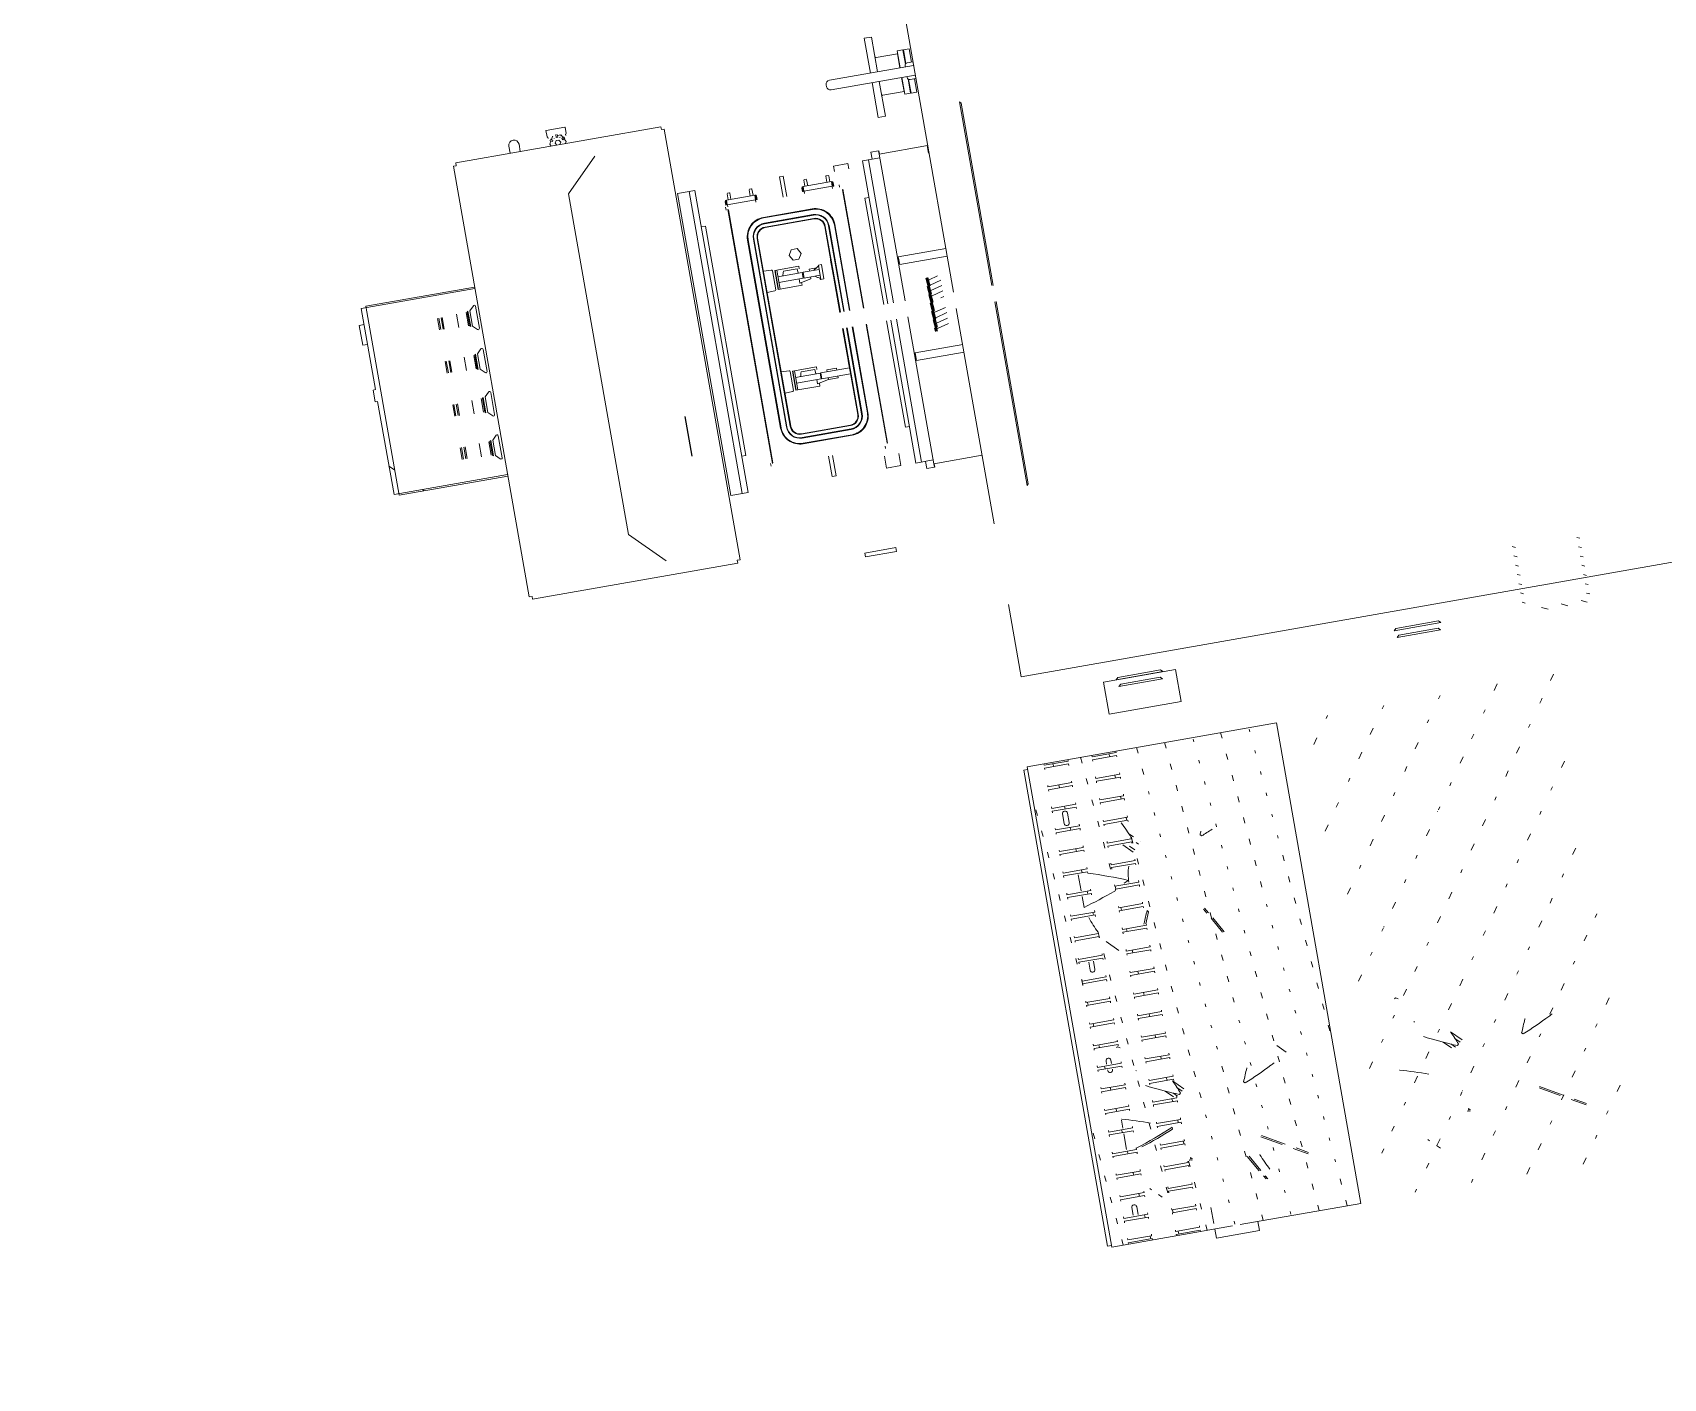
# Model space of a CAD drawing. Header units: millimetres. Extents: x 111502 to 977541, y 8702 to 1044108.
# Drawn here: x 489324.38 to 489327.796, y 241106.017 to 241108.835 of the extents above; entities that cross this region are included whole.
import ezdxf

# ---------------------------------------------------------------- set-up
doc = ezdxf.new("R2010")
doc.units = ezdxf.units.MM
doc.header["$LTSCALE"] = 0.25
doc.layers.add('Proposed Primary Substation - OPTION 2$0$PDF4_00_COMPONENTS', color=7, linetype='Continuous', true_color=0x1c1c1c)
doc.layers.add('Proposed Primary Substation - OPTION 2$0$PDF4_Geometry', color=1, linetype='Continuous')
doc.layers.add('Z-z-Xref-Primary Substation', color=7, linetype='Continuous')

# ---------------------------------------------------------------- blocks, each defined once
blk = doc.blocks.new('Proposed Primary Substation - OPTION 2')
at = {"layer": 'Proposed Primary Substation - OPTION 2$0$PDF4_00_COMPONENTS', "color": 0, "lineweight": 15}
for points in [[(489326309.3, 241108291.3), (489326173.5, 241109062.6), (489330230.3, 241109776.9), (489330298.4, 241109390.3)], [(489326150.3, 241108753.1), (489326137.5, 241108825.9), (489326122.4, 241108823.3), (489326135.2, 241108750.5)], [(489326208.6, 241108769), (489326203.3, 241108798.8), (489326191.3, 241108796.7), (489326197.5, 241108761.4)], [(489326221.3, 241108773.4), (489326216.4, 241108801.1), (489326204.3, 241108799), (489326209.4, 241108770.2)], [(489326138.8, 241108730.4), (489326151.6, 241108657.6), (489326166.7, 241108660.2), (489326153.8, 241108733)], [(489326201, 241108741.3), (489326207.2, 241108706), (489326219.3, 241108708.2), (489326214, 241108738)], [(489326215.2, 241108737.2), (489326220.3, 241108708.3), (489326232.4, 241108710.5), (489326227.5, 241108738.2)], [(489326389.6, 241108305.4), (489326321.9, 241108690.1), (489326325.4, 241108687.7), (489326392.6, 241108305.9)], [(489325464.6, 241108611.9), (489325470.3, 241108609.8), (489325469.2, 241108607), (489325463.5, 241108609)], [(489325466.9, 241108611), (489325469.4, 241108617.9), (489325469.3, 241108618)], [(489325470.2, 241108617), (489325469.3, 241108618)], [(489325472.7, 241108613.5), (489325472.8, 241108613.8), (489325472.9, 241108613.7)], [(489325478.1, 241108599.6), (489325475, 241108603.4), (489325477, 241108608.9), (489325482.8, 241108609.9), (489325486.6, 241108605.4), (489325484.9, 241108600.7)], [(489325476.2, 241108621.6), (489325477.2, 241108615.7), (489325480.2, 241108616.2), (489325479.2, 241108622.1)], [(489325479.6, 241108619.7), (489325486.8, 241108621), (489325491.5, 241108615.4)], [(489325485.2, 241108615.7), (489325485, 241108616), (489325484.9, 241108615.8)], [(489325486.4, 241108619.9), (489325486.9, 241108621.1)], [(489325495.4, 241108614.6), (489325490.7, 241108610.7), (489325488.8, 241108613.1), (489325493.4, 241108617)], [(489325493.5, 241108613), (489325498.2, 241108607.4), (489325496.5, 241108602.8)], [(489325466.5, 241108597.5), (489325463.4, 241108601.3), (489325465.9, 241108608.2)], [(489325468.8, 241108602), (489325468.6, 241108602.2), (489325468.7, 241108602.5)], [(489325492.8, 241108606.7), (489325492.9, 241108606.5), (489325492.8, 241108606.2)], [(489326152.5, 241108587.9), (489326136.4, 241108585), (489326139.1, 241108570)], [(489326255.1, 241108598.7), (489326153.7, 241108580.8), (489326207.8, 241108273.4)], [(489326254.1, 241108598.5), (489326257, 241108582.4)], [(489330439.8, 241108587), (489330507.9, 241108200.4), (489326451, 241107486.1), (489326424.3, 241107637.7)], [(489326059.7, 241108544.4), (489326057.7, 241108555.6), (489326087.9, 241108560.9), (489326089.8, 241108549.7)], [(489326155.1, 241108572.8), (489326119, 241108566.4), (489326171.7, 241108267)], [(489326183.7, 241108269.1), (489326131, 241108568.5)], [(489325883.4, 241108493.4), (489325881.2, 241108505.9), (489325882, 241108507.1), (489325886, 241108507.8), (489325887.2, 241108507), (489325889.4, 241108494.4)], [(489325960.2, 241108491.9), (489325952.7, 241108534.5), (489325944.7, 241108533), (489325952.2, 241108490.5)], [(489325997.8, 241108513.5), (489325995.6, 241108526.1), (489325996.5, 241108527.3), (489326000.5, 241108528), (489326001.7, 241108527.1), (489326003.9, 241108514.6)], [(489326044, 241108521.7), (489326041.8, 241108534.2), (489326042.7, 241108535.4), (489326046.7, 241108536.1), (489326047.9, 241108535.3), (489326050.1, 241108522.7)], [(489326055.6, 241108508.7), (489326054.8, 241108513.2)], [(489326070.7, 241108511.3), (489326069.8, 241108516.4)], [(489326121.5, 241108258.2), (489326077.6, 241108507.4), (489326076.8, 241108506.2), (489326120.5, 241108258)], [(489325866.9, 241107869.8), (489325755.5, 241108502.4)], [(489325837.2, 241108485.2), (489325835, 241108497.8), (489325835.8, 241108499), (489325839.8, 241108499.7), (489325841, 241108498.8), (489325843.2, 241108486.3)], [(489325835.9, 241108474.7), (489325836.7, 241108470.1)], [(489325895, 241108480.4), (489325894.2, 241108484.9)], [(489325996.6, 241108502.9), (489325997.4, 241108498.4)], [(489326132.4, 241108490.1), (489326123.9, 241108488.6), (489326163.2, 241108265.5)], [(489325831.7, 241108469.3), (489325832.8, 241108463.2)], [(489325865.5, 241107948.2), (489325874, 241107949.7), (489325789.5, 241108429.7), (489325781, 241108428.2)], [(489326296, 241108366.7), (489326196.6, 241108349.2), (489326193.7, 241108365.3), (489326293.2, 241108382.8)], [(489325934.9, 241108337.3), (489325985.1, 241108346.1), (489325986.2, 241108340.3)], [(489325938.9, 241108338), (489325946, 241108297.8)], [(489326027.8, 241108339.2), (489325994.1, 241108333.2), (489325996.3, 241108321.2), (489326029.9, 241108327.1)], [(489326022.3, 241108342.3), (489326007, 241108339.6), (489326007.7, 241108335.6)], [(489326026.2, 241108348.2), (489326032.7, 241108349.3), (489326038, 241108319.2), (489326031.5, 241108318.1)], [(489325375.9, 241107906.5), (489325147.9, 241107866.4), (489325078.3, 241108262), (489325306.2, 241108302.2)], [(489325943.5, 241108311.9), (489325994.7, 241108320.9), (489325992.6, 241108333), (489325941.4, 241108324)], [(489325991.2, 241108311.8), (489325992.2, 241108306), (489325942, 241108297.1)], [(489326010.4, 241108320.2), (489326010.5, 241108319.6), (489325987.3, 241108310.3), (489325985.7, 241108319.3)], [(489326009.8, 241108323.6), (489326010.4, 241108320.2)], [(489325375.3, 241107909.6), (489325137.3, 241107867.6), (489325103, 241108062.5), (489325098, 241108061.6), (489325093.6, 241108086.7), (489325098.6, 241108087.6), (489325068.7, 241108257.3), (489325306.7, 241108299.2)], [(489326398.6, 241108272.1), (489326465.8, 241107890.3), (489326463.3, 241107886.8), (489326395.6, 241108271.6)], [(489325228.4, 241108236.7), (489325232.6, 241108212.6)], [(489325235.1, 241108213.1), (489325230.9, 241108237.2)], [(489325235.9, 241108238), (489325240.2, 241108213.9)], [(489325242.7, 241108214.4), (489325238.4, 241108238.5)], [(489325268.2, 241108245.8), (489325273.2, 241108217.7)], [(489325293.2, 241108221.2), (489325288.3, 241108249.3)], [(489325290.6, 241108249.7), (489325292.2, 241108252.1), (489325297.9, 241108220), (489325295.5, 241108221.6)], [(489325290.6, 241108249.7), (489325295.5, 241108221.6)], [(489326177.7, 241108233.2), (489326230.4, 241107933.8), (489326266.5, 241107940.2)], [(489326242.4, 241107935.9), (489326189.7, 241108235.3)], [(489326369.4, 241107950), (489326267.9, 241107932.1), (489326213.8, 241108239.6)], [(489326394.6, 241107806.4), (489326315.2, 241108257.4)], [(489325074.6, 241108223.9), (489325064.6, 241108222.1), (489325071.9, 241108180.5), (489325082, 241108182.2)], [(489326126.4, 241108224.2), (489326170.1, 241107976), (489326171.3, 241107975.2), (489326127.4, 241108224.3)], [(489326169.1, 241108231.7), (489326208.4, 241108008.6), (489326216.9, 241108010.1)], [(489326331.3, 241108165.9), (489326231.9, 241108148.4), (489326229.1, 241108164.4), (489326328.5, 241108181.9)], [(489325244.3, 241108146.3), (489325248.6, 241108122.2)], [(489325251.1, 241108122.7), (489325246.8, 241108146.8)], [(489325251.8, 241108147.7), (489325256.1, 241108123.6)], [(489325258.6, 241108124), (489325254.3, 241108148.1)], [(489325284.1, 241108155.4), (489325289.1, 241108127.3)], [(489325309.2, 241108130.8), (489325304.2, 241108159)], [(489325306.5, 241108159.4), (489325308.2, 241108161.7), (489325313.8, 241108129.6), (489325311.5, 241108131.2)], [(489325306.5, 241108159.4), (489325311.5, 241108131.2)], [(489325972.1, 241108126.4), (489326022.3, 241108135.3), (489326023.3, 241108129.4)], [(489326091.5, 241108133), (489326031.3, 241108122.4), (489326033.4, 241108110.3), (489326093.6, 241108120.9)], [(489326064.9, 241108128.3), (489326064.2, 241108132.3), (489326044.1, 241108128.8), (489326044.8, 241108124.7)], [(489325976.1, 241108127.1), (489325983.1, 241108087)], [(489325980.7, 241108101), (489326031.9, 241108110), (489326029.8, 241108122.1), (489325978.5, 241108113.1)], [(489326028.3, 241108101), (489326029.3, 241108095.1), (489325979.1, 241108086.3)], [(489326047.5, 241108109.3), (489326047.6, 241108108.7), (489326024.4, 241108099.4), (489326022.8, 241108108.5)], [(489326046.9, 241108112.7), (489326047.5, 241108109.3)], [(489326047.6, 241108108.7), (489326067.7, 241108112.2), (489326067, 241108116.2)], [(489325300, 241108065), (489325305, 241108036.9)], [(489325325.1, 241108040.5), (489325320.1, 241108068.6)], [(489325322.4, 241108069), (489325324.1, 241108071.3), (489325329.7, 241108039.2), (489325327.4, 241108040.9)], [(489325322.4, 241108069), (489325327.4, 241108040.9)], [(489325260.2, 241108056), (489325264.5, 241108031.9)], [(489325267, 241108032.3), (489325262.7, 241108056.4)], [(489325267.8, 241108057.3), (489325272, 241108033.2)], [(489325274.5, 241108033.6), (489325270.3, 241108057.7)], [(489325276.1, 241107965.6), (489325280.4, 241107941.5)], [(489325282.9, 241107941.9), (489325278.6, 241107966)], [(489325283.7, 241107966.9), (489325287.9, 241107942.8)], [(489325290.4, 241107943.3), (489325286.2, 241107967.4)], [(489325315.9, 241107974.7), (489325320.9, 241107946.6)], [(489325341, 241107950.1), (489325336, 241107978.2)], [(489325338.3, 241107978.6), (489325340, 241107981), (489325345.6, 241107948.8), (489325343.3, 241107950.5)], [(489325338.3, 241107978.6), (489325343.3, 241107950.5)], [(489326167.1, 241107964.1), (489326166.2, 241107969.1)], [(489325926.1, 241107933), (489325927.2, 241107927)], [(489326047.7, 241107948.2), (489326055.2, 241107905.6), (489326063.2, 241107907.1), (489326055.7, 241107949.6)], [(489326164.7, 241107948.1), (489326169.1, 241107923), (489326199.2, 241107928.3), (489326194.8, 241107953.4)], [(489326250.5, 241107937.3), (489326253.1, 241107922.3), (489326269.2, 241107925.1)], [(489326909.7, 241106338.9), (489327162.8, 241106383.5), (489326985.7, 241107389.7), (489326463.5, 241107297.7), (489326640.7, 241106291.6), (489326893.7, 241106336.1)], [(489326548.8, 241107312.8), (489326549.4, 241107309.8), (489326499.2, 241107300.9), (489326498.6, 241107303.9)], [(489326649.3, 241107330.5), (489326649.8, 241107327.4), (489326599.6, 241107318.6), (489326599.1, 241107321.6)], [(489326651.4, 241107318.4), (489326650.9, 241107321.4), (489326600.6, 241107312.6), (489326601.2, 241107309.6)], [(489326464.6, 241107291.7), (489326456.5, 241107290.3), (489326632, 241106293.7), (489326640, 241106295.1)], [(489326551, 241107300.7), (489326550.4, 241107303.7), (489326500.2, 241107294.9), (489326500.8, 241107291.9)], [(489326657.2, 241107285.3), (489326657.8, 241107282.3), (489326607.5, 241107273.4), (489326607, 241107276.4)], [(489326556.8, 241107267.6), (489326557.3, 241107264.6), (489326507.1, 241107255.7), (489326506.6, 241107258.7)], [(489326558.9, 241107255.5), (489326558.4, 241107258.6), (489326508.2, 241107249.7), (489326508.7, 241107246.7)], [(489326659.3, 241107273.2), (489326658.8, 241107276.2), (489326608.6, 241107267.4), (489326609.1, 241107264.4)], [(489326564.8, 241107222.4), (489326565.3, 241107219.4), (489326515.1, 241107210.5), (489326514.6, 241107213.6)], [(489326566.9, 241107210.4), (489326566.4, 241107213.4), (489326516.1, 241107204.5), (489326516.7, 241107201.5)], [(489326665.2, 241107240.1), (489326665.7, 241107237.1), (489326615.5, 241107228.2), (489326615, 241107231.2)], [(489326667.3, 241107228), (489326666.8, 241107231), (489326616.6, 241107222.2), (489326617.1, 241107219.2)], [(489326572.7, 241107177.2), (489326573.2, 241107174.2), (489326523, 241107165.4), (489326522.5, 241107168.4)], [(489326673.1, 241107194.9), (489326673.7, 241107191.9), (489326623.5, 241107183), (489326622.9, 241107186.1)], [(489326675.3, 241107182.8), (489326674.7, 241107185.9), (489326624.5, 241107177), (489326625, 241107174)], [(489326574.8, 241107165.2), (489326574.3, 241107168.2), (489326524.1, 241107159.3), (489326524.6, 241107156.3)], [(489326681.1, 241107149.7), (489326681.6, 241107146.7), (489326631.4, 241107137.9), (489326630.9, 241107140.9)], [(489326683.2, 241107137.7), (489326682.7, 241107140.7), (489326632.5, 241107131.8), (489326633, 241107128.8)], [(489326676.7, 241107157.5), (489326686.5, 241107150.7)], [(489326700.7, 241107140.7), (489326701.1, 241107140.4)], [(489326580.7, 241107132), (489326581.2, 241107129), (489326531, 241107120.2), (489326530.5, 241107123.2)], [(489326582.8, 241107120), (489326582.3, 241107123), (489326532.1, 241107114.1), (489326532.6, 241107111.1)], [(489326685.9, 241107118.7), (489326663.7, 241107134.2)], [(489326688.8, 241107124.1), (489326677.8, 241107131.8)], [(489326692.2, 241107139.2), (489326697, 241107135.8)], [(489326588.6, 241107086.8), (489326589.2, 241107083.8), (489326539, 241107075), (489326538.4, 241107078)], [(489326689, 241107104.5), (489326689.6, 241107101.5), (489326639.4, 241107092.7), (489326638.8, 241107095.7)], [(489326691.2, 241107092.5), (489326690.6, 241107095.5), (489326640.4, 241107086.6), (489326641, 241107083.6)], [(489326596.6, 241107041.6), (489326597.1, 241107038.6), (489326546.9, 241107029.8), (489326546.4, 241107032.8)], [(489326570.7, 241107071.3), (489326576.5, 241107038.1)], [(489326697, 241107059.3), (489326697.5, 241107056.3), (489326647.3, 241107047.5), (489326646.8, 241107050.5)], [(489326699.1, 241107047.3), (489326698.6, 241107050.3), (489326648.4, 241107041.5), (489326648.9, 241107038.4)], [(489326598.7, 241107029.6), (489326598.2, 241107032.6), (489326548, 241107023.8), (489326548.5, 241107020.8)], [(489326705, 241107014.1), (489326705.5, 241107011.1), (489326655.3, 241107002.3), (489326654.8, 241107005.3)], [(489326707.1, 241107002.1), (489326706.6, 241107005.1), (489326656.3, 241106996.3), (489326656.9, 241106993.3)], [(489326604.5, 241106996.5), (489326605.1, 241106993.4), (489326554.9, 241106984.6), (489326554.3, 241106987.6)], [(489326606.7, 241106984.4), (489326606.1, 241106987.4), (489326555.9, 241106978.6), (489326556.5, 241106975.6)], [(489326712.9, 241106969), (489326713.4, 241106965.9), (489326663.2, 241106957.1), (489326662.7, 241106960.1)], [(489326832.9, 241106999.6), (489326839.8, 241106991.3)], [(489326835.3, 241107001.5), (489326843.3, 241106991.9)], [(489326848.9, 241106980.5), (489326873.1, 241106951.6)], [(489326852.4, 241106981.1), (489326876.6, 241106952.2)], [(489326614.6, 241106939.2), (489326614.1, 241106942.2), (489326563.9, 241106933.4), (489326564.4, 241106930.4)], [(489326715, 241106956.9), (489326714.5, 241106959.9), (489326664.3, 241106951.1), (489326664.8, 241106948.1)], [(489326620.5, 241106906.1), (489326621, 241106903.1), (489326570.8, 241106894.2), (489326570.2, 241106897.2)], [(489326629.2, 241106931.8), (489326655.7, 241106913.3)], [(489326720.9, 241106923.8), (489326721.4, 241106920.8), (489326671.2, 241106911.9), (489326670.7, 241106914.9)], [(489326723, 241106911.7), (489326722.5, 241106914.7), (489326672.3, 241106905.9), (489326672.8, 241106902.9)], [(489326622.6, 241106894), (489326622, 241106897), (489326571.8, 241106888.2), (489326572.4, 241106885.2)], [(489326728.8, 241106878.6), (489326729.4, 241106875.6), (489326679.2, 241106866.7), (489326678.6, 241106869.7)], [(489326731, 241106866.5), (489326730.4, 241106869.5), (489326680.2, 241106860.7), (489326680.7, 241106857.7)], [(489326628.4, 241106860.9), (489326628.9, 241106857.9), (489326578.7, 241106849), (489326578.2, 241106852.1)], [(489326630.5, 241106848.8), (489326630, 241106851.9), (489326579.8, 241106843), (489326580.3, 241106840)], [(489326736.8, 241106833.4), (489326737.3, 241106830.4), (489326687.1, 241106821.5), (489326686.6, 241106824.6)], [(489326636.4, 241106815.7), (489326636.9, 241106812.7), (489326586.7, 241106803.9), (489326586.2, 241106806.9)], [(489326638.5, 241106803.7), (489326638, 241106806.7), (489326587.8, 241106797.8), (489326588.3, 241106794.8)], [(489326738.9, 241106821.3), (489326738.4, 241106824.4), (489326688.2, 241106815.5), (489326688.7, 241106812.5)], [(489327233.4, 241106812.1), (489327235.3, 241106813.8), (489327240.5, 241106811.9)], [(489326644.3, 241106770.5), (489326644.9, 241106767.5), (489326594.6, 241106758.7), (489326594.1, 241106761.7)], [(489326744.7, 241106788.2), (489326745.3, 241106785.2), (489326695.1, 241106776.4), (489326694.5, 241106779.4)], [(489326746.9, 241106776.2), (489326746.3, 241106779.2), (489326696.1, 241106770.3), (489326696.7, 241106767.3)], [(489327275, 241106763.2), (489327273.5, 241106764.3)], [(489326646.4, 241106758.5), (489326645.9, 241106761.5), (489326595.7, 241106752.6), (489326596.2, 241106749.6)], [(489326752.7, 241106743), (489326753.2, 241106740), (489326703, 241106731.2), (489326702.5, 241106734.2)], [(489326754.8, 241106731), (489326754.3, 241106734), (489326704.1, 241106725.1), (489326704.6, 241106722.1)], [(489326652.3, 241106725.3), (489326652.8, 241106722.3), (489326602.6, 241106713.5), (489326602.1, 241106716.5)], [(489326654.4, 241106713.3), (489326653.9, 241106716.3), (489326603.7, 241106707.5), (489326604.2, 241106704.4)], [(489326650.9, 241106709.6), (489326652.9, 241106711.2), (489326658.1, 241106709.4)], [(489326760.7, 241106697.8), (489326761.2, 241106694.8), (489326711, 241106686), (489326710.4, 241106689)], [(489327005.8, 241106700.2), (489326986.4, 241106713.8)], [(489327352.6, 241106708.9), (489327335, 241106721.2)], [(489327361.1, 241106710.4), (489327351.3, 241106717.2)], [(489327359.5, 241106728.9), (489327370.5, 241106721.2)], [(489326660.2, 241106680.1), (489326660.8, 241106677.1), (489326610.6, 241106668.3), (489326610, 241106671.3)], [(489326662.4, 241106668.1), (489326661.8, 241106671.1), (489326611.6, 241106662.3), (489326612.2, 241106659.3)], [(489326692.6, 241106660.7), (489326691, 241106661.8)], [(489326762.8, 241106685.8), (489326762.2, 241106688.8), (489326712, 241106679.9), (489326712.6, 241106676.9)], [(489326668.2, 241106635), (489326668.7, 241106631.9), (489326618.5, 241106623.1), (489326618, 241106626.1)], [(489326768.6, 241106652.6), (489326769.1, 241106649.6), (489326718.9, 241106640.8), (489326718.4, 241106643.8)], [(489326770.7, 241106640.6), (489326770.2, 241106643.6), (489326720, 241106634.8), (489326720.5, 241106631.7)], [(489327536.8, 241106628.4), (489327586.4, 241106610.3)], [(489326670.3, 241106622.9), (489326669.8, 241106625.9), (489326619.6, 241106617.1), (489326620.1, 241106614.1)], [(489326776.6, 241106607.5), (489326777.1, 241106604.4), (489326726.9, 241106595.6), (489326726.4, 241106598.6)], [(489326778.7, 241106595.4), (489326778.2, 241106598.4), (489326728, 241106589.6), (489326728.5, 241106586.6)], [(489326770.2, 241106606.3), (489326752.5, 241106618.7)], [(489326778.7, 241106607.8), (489326768.9, 241106614.7)], [(489326777.1, 241106626.4), (489326788.1, 241106618.7)], [(489327535.8, 241106625.5), (489327580.4, 241106609.2)], [(489327603.4, 241106600.8), (489327634.5, 241106589.5)], [(489327609.4, 241106601.9), (489327635.6, 241106592.4)], [(489326676.2, 241106589.8), (489326676.7, 241106586.8), (489326626.5, 241106577.9), (489326625.9, 241106580.9)], [(489326678.3, 241106577.7), (489326677.7, 241106580.7), (489326627.5, 241106571.9), (489326628.1, 241106568.9)], [(489326784.5, 241106562.3), (489326785.1, 241106559.3), (489326734.8, 241106550.4), (489326734.3, 241106553.4)], [(489326684.1, 241106544.6), (489326684.6, 241106541.6), (489326634.4, 241106532.7), (489326633.9, 241106535.7)], [(489326686.2, 241106532.5), (489326685.7, 241106535.5), (489326635.5, 241106526.7), (489326636, 241106523.7)], [(489326661.1, 241106557.5), (489326664, 241106541)], [(489326666.1, 241106529), (489326672, 241106495.9)], [(489326786.6, 241106550.2), (489326786.1, 241106553.2), (489326735.9, 241106544.4), (489326736.4, 241106541.4)], [(489326954.3, 241106525.8), (489327004, 241106507.7)], [(489326692.1, 241106499.4), (489326692.6, 241106496.4), (489326642.4, 241106487.5), (489326641.9, 241106490.6)], [(489326792.5, 241106517.1), (489326793, 241106514.1), (489326742.8, 241106505.2), (489326742.3, 241106508.2)], [(489326794.6, 241106505), (489326794.1, 241106508), (489326743.9, 241106499.2), (489326744.4, 241106496.2)], [(489326953.4, 241106522.9), (489326998, 241106506.7)], [(489327021, 241106498.3), (489327052.1, 241106487)], [(489327027, 241106499.4), (489327053.1, 241106489.8)], [(489327302.7, 241106517.2), (489327306.7, 241106514.4)], [(489327320.9, 241106504.5), (489327329.1, 241106498.7)], [(489326694.2, 241106487.3), (489326693.7, 241106490.4), (489326643.4, 241106481.5), (489326644, 241106478.5)], [(489326800.4, 241106471.9), (489326801, 241106468.9), (489326750.8, 241106460), (489326750.2, 241106463)], [(489326802.6, 241106459.8), (489326802, 241106462.9), (489326751.8, 241106454), (489326752.4, 241106451)], [(489326924.8, 241106481.4), (489326949.8, 241106451.6)], [(489326928.3, 241106482), (489326953.3, 241106452.2)], [(489326700, 241106454.2), (489326700.6, 241106451.2), (489326650.3, 241106442.4), (489326649.8, 241106445.4)], [(489326702.1, 241106442.2), (489326701.6, 241106445.2), (489326651.4, 241106436.3), (489326651.9, 241106433.3)], [(489326808.4, 241106426.7), (489326808.9, 241106423.7), (489326758.7, 241106414.8), (489326758.2, 241106417.9)], [(489326958.9, 241106440.8), (489326964.2, 241106434.5)], [(489326962.4, 241106441.4), (489326967.7, 241106435.1)], [(489326708, 241106409), (489326708.5, 241106406), (489326658.3, 241106397.2), (489326657.8, 241106400.2)], [(489326710.1, 241106397), (489326709.6, 241106400), (489326659.4, 241106391.1), (489326659.9, 241106388.1)], [(489326720.3, 241106414.7), (489326724.3, 241106411.9)], [(489326738.4, 241106402), (489326746.7, 241106396.2)], [(489326810.5, 241106414.7), (489326810, 241106417.7), (489326759.8, 241106408.8), (489326760.3, 241106405.8)], [(489326715.9, 241106363.8), (489326716.5, 241106360.8), (489326666.3, 241106352), (489326665.7, 241106355)], [(489326718.1, 241106351.8), (489326717.5, 241106354.8), (489326667.3, 241106346), (489326667.8, 241106342.9)], [(489326816.4, 241106381.5), (489326816.9, 241106378.5), (489326766.7, 241106369.7), (489326766.1, 241106372.7)], [(489326818.5, 241106369.5), (489326817.9, 241106372.5), (489326767.7, 241106363.6), (489326768.3, 241106360.6)], [(489326854.4, 241106341.6), (489326848.6, 241106374.8)], [(489326824.3, 241106336.3), (489326824.8, 241106333.3), (489326774.6, 241106324.5), (489326774.1, 241106327.5)], [(489326826.4, 241106324.3), (489326825.9, 241106327.3), (489326775.7, 241106318.4), (489326776.2, 241106315.4)], [(489326946.9, 241106345.5), (489326950.3, 241106326.4), (489326859.9, 241106310.5), (489326856.6, 241106329.6)], [(489326723.9, 241106318.6), (489326724.4, 241106315.6), (489326674.2, 241106306.8), (489326673.7, 241106309.8)], [(489326726, 241106306.6), (489326725.5, 241106309.6), (489326675.3, 241106300.8), (489326675.8, 241106297.8)]]:
    blk.add_lwpolyline(points, dxfattribs=at)
for points in [[(489326197, 241108761.3), (489326191.8, 241108790.6), (489326147.2, 241108782.7, -0.41427), (489326144.8, 241108784.4)], [(489326225.6, 241108766.4), (489326049.4, 241108735.3, 0.414198), (489326042.8, 241108725.9), (489326043.5, 241108721.9, 0.414188), (489326052.9, 241108715.3), (489326229.1, 241108746.3)], [(489326208.5, 241108763.4), (489326208.1, 241108765.9, -0.414225), (489326212.2, 241108771.8), (489326224.3, 241108773.9)], [(489326159.3, 241108701.8, -0.414231), (489326161, 241108704.1), (489326205.7, 241108712), (489326200.5, 241108741.3)], [(489326230.5, 241108738.8), (489326218.4, 241108736.6, -0.414225), (489326212.5, 241108740.8), (489326212.1, 241108743.3)], [(489325401.8, 241108586.1), (489325399.2, 241108601.2, 0.999991), (489325377.8, 241108597.4), (489325380.4, 241108582.4)], [(489325460, 241108613.4), (489325459.7, 241108615.4, 0.199078), (489325459.4, 241108615.8), (489325457.8, 241108616.9), (489325455.6, 241108629.9), (489325455.9, 241108630.2), (489325495.3, 241108637.2), (489325495.7, 241108636.9), (489325498, 241108624), (489325497, 241108622.5, 0.199195), (489325496.8, 241108621.9), (489325497.2, 241108619.9)], [(489325994.6, 241108511.4, 0.41407), (489325993.4, 241108509.6), (489325994.6, 241108502.6), (489325993.1, 241108502.3), (489325991.9, 241108509.4, -0.414169), (489325994.3, 241108512.9)], [(489326053.8, 241108521.8, -0.414206), (489326055.6, 241108520.6), (489326056.9, 241108513.6), (489326058.4, 241108513.8), (489326057.1, 241108520.8, 0.414169), (489326053.6, 241108523.3)], [(489325833.9, 241108483.1, 0.414192), (489325832.7, 241108481.3), (489325833.9, 241108474.3), (489325832.4, 241108474), (489325831.2, 241108481.1, -0.414178), (489325833.7, 241108484.6)], [(489325893.2, 241108493.5, -0.414192), (489325894.9, 241108492.3), (489325896.2, 241108485.3), (489325897.7, 241108485.5), (489325896.5, 241108492.6, 0.414162), (489325892.9, 241108495)], [(489326092.4, 241108253.1), (489326060.7, 241108433, 0.414219), (489326013.5, 241108466.1), (489325911, 241108448, 0.414219), (489325877.9, 241108400.8), (489325947.2, 241108007.1, 0.414215), (489325994.5, 241107974), (489326096.9, 241107992.1, 0.414215), (489326130, 241108039.3), (489326098.3, 241108219.2)], [(489326091.4, 241108252.9), (489326059.7, 241108432.8, 0.414213), (489326013.6, 241108465), (489325911.2, 241108447, 0.414213), (489325878.9, 241108401), (489325948.2, 241108007.3, 0.414215), (489325994.3, 241107975.1), (489326096.7, 241107993.1, 0.414215), (489326129, 241108039.1), (489326097.3, 241108219)], [(489326086.3, 241108217.1), (489326118, 241108037.2, -0.414219), (489326094.8, 241108004.1), (489325992.4, 241107986.1, -0.414213), (489325959.3, 241108009.3), (489325890, 241108402.9, -0.414214), (489325913.1, 241108436), (489326015.6, 241108454, -0.414219), (489326048.6, 241108430.8), (489326080.3, 241108250.9)], [(489326085.3, 241108216.9), (489326116.9, 241108037, -0.414211), (489326094.6, 241108005.1), (489325992.2, 241107987.1, -0.414221), (489325960.3, 241108009.4), (489325891, 241108403.1, -0.414224), (489325913.3, 241108435), (489326015.8, 241108453, -0.414213), (489326047.6, 241108430.7), (489326079.3, 241108250.8)], [(489326072.3, 241108249.5), (489326040.6, 241108429.4, 0.41422), (489326017, 241108446), (489325914.6, 241108427.9, 0.41422), (489325898, 241108404.3), (489325967.3, 241108010.7, 0.414213), (489325990.9, 241107994.1), (489326093.4, 241108012.2, 0.414213), (489326109.9, 241108035.8), (489326078.2, 241108215.7)], [(489326070.5, 241108254, 0.125271), (489326070.4, 241108253), (489326071.3, 241108249.3), (489326039.6, 241108429.2, 0.414217), (489326017.2, 241108445), (489325914.7, 241108426.9, 0.414217), (489325899, 241108404.5), (489325968.3, 241108010.9)], [(489325919.1, 241108290.7), (489325935.3, 241108294.2, 0.40458), (489325936.9, 241108296.5), (489325929.9, 241108336.2, 0.404549), (489325927.6, 241108337.8), (489325911.2, 241108335.5)], [(489325983.6, 241108331.4), (489325982, 241108340.4), (489325953.3, 241108335.4, 0.067767), (489325952, 241108325.8)], [(489326017, 241108337.3, -0.144612), (489326021, 241108341.5), (489326021, 241108341.5), (489326022.5, 241108342.5), (489326023.9, 241108343.7), (489326025, 241108345), (489326025.5, 241108346.3), (489326026.2, 241108348.2), (489326031.5, 241108318.1), (489326030.2, 241108319.6), (489326029.3, 241108320.6), (489326027.8, 241108321.5), (489326026.1, 241108322.2), (489326024.3, 241108322.6), (489326024.3, 241108322.6, -0.144604), (489326019.1, 241108325.2)], [(489326051.9, 241108359.4, 0.125404), (489326051.8, 241108358.4), (489326059.1, 241108317.2, 0.125271), (489326059.5, 241108316.3)], [(489325308.1, 241108262.1, 0.668282), (489325303.5, 241108263.1), (489325296.3, 241108252.8), (489325301.9, 241108220.7), (489325312.2, 241108213.4, 0.66826), (489325316.2, 241108216), (489325308.1, 241108262.1)], [(489325968.3, 241108010.9, 0.414215), (489325990.8, 241107995.1), (489326093.2, 241108013.2, 0.414215), (489326108.9, 241108035.6), (489326077, 241108215.5), (489326077.6, 241108211.8, 0.125287), (489326078, 241108210.9)], [(489325324, 241108171.7, 0.66824), (489325319.4, 241108172.7), (489325312.2, 241108162.4), (489325317.8, 241108130.3), (489325328.1, 241108123.1, 0.668317), (489325332.1, 241108125.6), (489325324, 241108171.7)], [(489326089, 241108148.5, 0.125247), (489326088.9, 241108147.5), (489326096.2, 241108106.4, 0.125247), (489326096.6, 241108105.4)], [(489325956.2, 241108079.8), (489325972.5, 241108083.3, 0.404533), (489325974.1, 241108085.6), (489325967.1, 241108125.3, 0.40451), (489325964.8, 241108127), (489325948.3, 241108124.6)], [(489326020.7, 241108120.5), (489326019.1, 241108129.5), (489325990.4, 241108124.5, 0.067784), (489325989.1, 241108114.9)], [(489325339.9, 241108081.3, 0.66824), (489325335.3, 241108082.4), (489325328.1, 241108072.1), (489325333.7, 241108039.9), (489325344.1, 241108032.7, 0.66825), (489325348, 241108035.2), (489325339.9, 241108081.3)], [(489325360, 241107942.3, 0.668272), (489325363.9, 241107944.9), (489325355.8, 241107991, 0.668256), (489325351.2, 241107992), (489325344, 241107981.7), (489325349.7, 241107949.5), (489325360, 241107942.3)], [(489326541.4, 241107178.9), (489326537.8, 241107199, -0.999962), (489326547.9, 241107200.8), (489326551.4, 241107180.7, -0.999962), (489326541.4, 241107178.9)], [(489326681.9, 241107149.9), (489326681.7, 241107150.1), (489326681.8, 241107149.8, 0.009544), (489326660.7, 241107180.4)], [(489326851, 241107167.1, -0.006648), (489326829.2, 241107152.8), (489326825.9, 241107155.1, -0.002173), (489326827.7, 241107163.2)], [(489326675.6, 241107059.4), (489326676.2, 241107059.8, 0.022754), (489326590.8, 241107074.8), (489326590.2, 241107077.8), (489326540, 241107069), (489326540.5, 241107065.9)], [(489326666.8, 241107053.9, 0.002143), (489326675.6, 241107059.4), (489326676.2, 241107059.8), (489326676.9, 241107055.8, -0.088745), (489326676.3, 241107089.9)], [(489326578.6, 241107026.1), (489326582.7, 241107003.2, 0.019416), (489326645.7, 241107036.8, 0.000658), (489326648.2, 241107038.3)], [(489326592.7, 241106981.8, 0.045153), (489326612.5, 241106951.3), (489326613, 241106948.3), (489326562.8, 241106939.4), (489326562.3, 241106942.4)], [(489326708, 241106968, 0.000108), (489326708.5, 241106970, 0.005683), (489326714.7, 241106996.4), (489326718.1, 241106994.1, -0.006562), (489326712.1, 241106969.1)], [(489326602.5, 241106890.5), (489326605.5, 241106873.4, -0.999962), (489326595.5, 241106871.7), (489326592.5, 241106888.7)], [(489327563.1, 241106780.1, -0.002226), (489327556.5, 241106775.1, -0.016847), (489327502.7, 241106738.2), (489327499.4, 241106740.5, -0.007523), (489327506.2, 241106769.1, -0.001344), (489327506.5, 241106770.2)], [(489327293.8, 241106732.7, 0.002219), (489327301.8, 241106730.3, 0.016858), (489327364.9, 241106713.9), (489327367.3, 241106717.2, 0.007508), (489327351.1, 241106741.8, 0.000046), (489327350.5, 241106742.7), (489327374.6, 241106725.8)], [(489326630.1, 241106674.8), (489326628.9, 241106681.9, -0.999962), (489326638.9, 241106683.6), (489326640.2, 241106676.6)], [(489326642.3, 241106664.6), (489326642.5, 241106663.6, -0.999962), (489326632.4, 241106661.8), (489326632.2, 241106662.8)], [(489326980.7, 241106677.5, -0.002231), (489326974, 241106672.6, -0.016847), (489326920.3, 241106635.6), (489326916.9, 241106638, -0.007523), (489326923.8, 241106666.5, 0.000157), (489326924.1, 241106667.6)], [(489327304.7, 241106654, 0.016733), (489327244, 241106662.4), (489327243.6, 241106662.4), (489327244, 241106662.3)], [(489326711.4, 241106630.1, 0.002224), (489326719.3, 241106627.8, 0.016858), (489326782.5, 241106611.4), (489326784.9, 241106614.7, 0.007523), (489326768.6, 241106639.2, 0.001463), (489326768.1, 241106640.1), (489326792.1, 241106623.3)], [(489326722.3, 241106551.4, 0.016734), (489326661.6, 241106559.8), (489326661.2, 241106559.8), (489326661.6, 241106559.8)], [(489327386.7, 241106575.1, 0.001563), (489327388.2, 241106581.8), (489327391.5, 241106579.5, -0.000868), (489327390.7, 241106575.8)], [(489326693.5, 241106499.5, 0.018098), (489326766.6, 241106542.3), (489326767.3, 241106542.7), (489326768, 241106538.6, -0.01914), (489326704.1, 241106501.5)], [(489326804.2, 241106472.5, 0.001486), (489326805.8, 241106479.3), (489326809.1, 241106476.9, -0.001031), (489326808.3, 241106473.2)], [(489326971.7, 241106455.3, -0.00929), (489326951.1, 241106485), (489326950.7, 241106485.9), (489326951.3, 241106485.1)], [(489326685.8, 241106358.5), (489326683, 241106374.6, -0.999962), (489326693, 241106376.4), (489326695.9, 241106360.3)]]:
    blk.add_lwpolyline(points, format="xyb", dxfattribs=at)
for points in [[(489325261.6, 241108555.2), (489325267.7, 241108556.3), (489325266.6, 241108562.3), (489325696.4, 241108638), (489325697.5, 241108632), (489325703.5, 241108633), (489325862.3, 241107731.3), (489325856.2, 241107730.2), (489325857.3, 241107724.2), (489325427.5, 241107648.5), (489325426.4, 241107654.5), (489325420.4, 241107653.5)], [(489326055.3, 241108513.3), (489326053.6, 241108523.3), (489325994.3, 241108512.9), (489325996.1, 241108502.9)], [(489325878.9, 241107871.9), (489325767.5, 241108504.5), (489325731.4, 241108498.2), (489325842.8, 241107865.5)], [(489325894.7, 241108485), (489325892.9, 241108495), (489325833.7, 241108484.6), (489325835.4, 241108474.6)], [(489325931.1, 241107933.9), (489325930.3, 241107932.7), (489325836.6, 241108464.9), (489325837.8, 241108464.1)], [(489325990, 241108372.9), (489325985.6, 241108360.9), (489325973.1, 241108358.7), (489325964.9, 241108368.5), (489325969.3, 241108380.4), (489325981.8, 241108382.7)], [(489326124.7, 241107737.1), (489326123.3, 241107745.2), (489326188.6, 241107756.6), (489326190, 241107748.6)], [(489326786.3, 241107434.3), (489326774.4, 241107501.6), (489326623.8, 241107475.1), (489326635.7, 241107407.8)]]:
    blk.add_lwpolyline(points, close=True, dxfattribs=at)
at = {"layer": 'Proposed Primary Substation - OPTION 2$0$PDF4_00_COMPONENTS', "color": 0, "lineweight": 9}
blk.add_lwpolyline([(489325707.4, 241107728.9), (489325628.3, 241107784.3), (489325502.7, 241108497.3), (489325558.2, 241108576.4)], dxfattribs=at)
at = {"layer": 'Proposed Primary Substation - OPTION 2$0$PDF4_00_COMPONENTS', "color": 0, "lineweight": 25}
for points in [[(489326152.5, 241108587.9), (489326153.7, 241108580.8)], [(489325934.9, 241108337.3), (489325942, 241108297.1)], [(489325972.1, 241108126.4), (489325979.1, 241108086.3)], [(489325761.9, 241107948.2), (489325747.3, 241108031.4)], [(489326267.9, 241107932.1), (489326269.2, 241107925.1)]]:
    blk.add_lwpolyline(points, dxfattribs=at)
at = {"layer": 'Proposed Primary Substation - OPTION 2$0$PDF4_Geometry', "color": 0, "lineweight": 5}
for points in [[(489326251.3, 241108320.8), (489326269.4, 241108253)], [(489326252.6, 241108321.6), (489326266.4, 241108270.4)], [(489326254.2, 241108321.9), (489326263.3, 241108287.8)], [(489326254.3, 241108303.4), (489326272.5, 241108235.6)], [(489326255.7, 241108322.2), (489326260.2, 241108305.2)], [(489326275.6, 241108325.7), (489326258.1, 241108317.5)], [(489326283, 241108316.9), (489326260.1, 241108306.2)], [(489326285, 241108305.5), (489326262.1, 241108294.8)], [(489326257.4, 241108286), (489326275.5, 241108218.2)], [(489326260.5, 241108268.6), (489326276.1, 241108210.2)], [(489326287, 241108294.2), (489326264.5, 241108283.7)], [(489326289, 241108282.8), (489326282.8, 241108279.9)], [(489326263.5, 241108251.2), (489326274.6, 241108209.9)], [(489326266.6, 241108233.8), (489326273.1, 241108209.6)], [(489326292.2, 241108259.7), (489326270.3, 241108249.5)], [(489326295, 241108248.8), (489326272, 241108238.1)], [(489326297, 241108237.4), (489326274, 241108226.7)], [(489326269.7, 241108216.4), (489326271.5, 241108209.3)], [(489326299, 241108226), (489326276, 241108215.3)], [(489325126.8, 241107927.5), (489325138.6, 241107919.2)], [(489325197.2, 241107878.2), (489325200.8, 241107875.7)], [(489327486.3, 241107756.9), (489327479.8, 241107758.7)], [(489327621.6, 241107776.1), (489327615.1, 241107777.8)], [(489327625.1, 241107756.7), (489327618.5, 241107758.4)], [(489327489.7, 241107737.5), (489327483.2, 241107739.3)], [(489327628.5, 241107737.3), (489327622, 241107739)], [(489327493.1, 241107718.1), (489327486.6, 241107719.9)], [(489327496.5, 241107698.7), (489327490, 241107700.5)], [(489327631.9, 241107717.9), (489327625.4, 241107719.6)], [(489327635.3, 241107698.5), (489327628.8, 241107700.2)], [(489327499.9, 241107679.3), (489327493.4, 241107681.1)], [(489327503.4, 241107659.9), (489327496.8, 241107661.7)], [(489327638.7, 241107679.1), (489327632.2, 241107680.8)], [(489327642.1, 241107659.7), (489327635.6, 241107661.4)], [(489327506.8, 241107640.5), (489327500.3, 241107642.3)], [(489327554.9, 241107627.6), (489327540.9, 241107631.4)], [(489327596.5, 241107634.9), (489327582.5, 241107638.7)], [(489327636.6, 241107642.7), (489327624.1, 241107646)], [(489327566.1, 241107491.9), (489327559.8, 241107478.4)], [(489327448.2, 241107471.1), (489327441.9, 241107457.6)], [(489327210.7, 241107426.2), (489327207.5, 241107419.4)], [(489327328.7, 241107447), (489327325.5, 241107440.2)], [(489327422.9, 241107417), (489327419.8, 241107410.2)], [(489327540.9, 241107437.8), (489327537.7, 241107431)], [(489327542.5, 241107441.1), (489327541.3, 241107438.6)], [(489327092.7, 241107405.4), (489327089.6, 241107398.7)], [(489327188.6, 241107378.8), (489327182.3, 241107365.3)], [(489327305, 241107396.2), (489327301.8, 241107389.4)], [(489327517.2, 241107387), (489327514, 241107380.2)], [(489326751.6, 241107348.5), (489326754.8, 241107336.6)], [(489326811.1, 241107355.8), (489326812.6, 241107349.9)], [(489326868.9, 241107369.1), (489326872.1, 241107357.3)], [(489326928.4, 241107376.5), (489326930, 241107370.6)], [(489327070.6, 241107358.1), (489327064.3, 241107344.5)], [(489327282.9, 241107348.8), (489327276.5, 241107335.3)], [(489327399.2, 241107366.2), (489327394.5, 241107356.1)], [(489326575.6, 241107317.5), (489326578.7, 241107305.6)], [(489326635, 241107324.8), (489326636.6, 241107318.9)], [(489326692.9, 241107338.1), (489326696.1, 241107326.3)], [(489326823, 241107311.3), (489326824.5, 241107305.4)], [(489326880.8, 241107324.6), (489326884, 241107312.8)], [(489326940.3, 241107332), (489326941.9, 241107326.1)], [(489327164.9, 241107328.1), (489327158.6, 241107314.5)], [(489327377.1, 241107318.8), (489327370.8, 241107305.3)], [(489327495.1, 241107339.6), (489327488.8, 241107326.1)], [(489326517.7, 241107304.2), (489326519.3, 241107298.3)], [(489326646.9, 241107280.4), (489326648.5, 241107274.4)], [(489326704.8, 241107293.7), (489326708, 241107281.8)], [(489326763.5, 241107304), (489326766.7, 241107292.1)], [(489326892.7, 241107280.2), (489326895.9, 241107268.3)], [(489326952.2, 241107287.5), (489326953.8, 241107281.6)], [(489327259.2, 241107298.1), (489327254.4, 241107287.9)], [(489327471.4, 241107288.9), (489327466.1, 241107277.6)], [(489327589.3, 241107309.6), (489327583, 241107296.1)], [(489326529.6, 241107259.7), (489326531.2, 241107253.8)], [(489326587.5, 241107273), (489326590.6, 241107261.1)], [(489326717.5, 241107246.2), (489326719.1, 241107240.3)], [(489326775.4, 241107259.5), (489326778.6, 241107247.6)], [(489326834.9, 241107266.9), (489326836.5, 241107260.9)], [(489326964.1, 241107243), (489326965.7, 241107237.1)], [(489327139.6, 241107273.9), (489327136.5, 241107267.2)], [(489327233.9, 241107243.9), (489327230.8, 241107237.2)], [(489327351.9, 241107264.7), (489327348.7, 241107257.9)], [(489327564.1, 241107255.5), (489327560.9, 241107248.7)], [(489326541.5, 241107215.2), (489326543.1, 241107209.3)], [(489326599.4, 241107228.5), (489326602.6, 241107216.6)], [(489326658.9, 241107235.9), (489326660.4, 241107229.9)], [(489326787.3, 241107215), (489326790.5, 241107203.1)], [(489326846.8, 241107222.4), (489326848.4, 241107216.4)], [(489326904.7, 241107235.7), (489326907.8, 241107223.8)], [(489327116, 241107223.2), (489327111.2, 241107213)], [(489327328.2, 241107213.9), (489327325, 241107207.2)], [(489327446.1, 241107234.7), (489327443, 241107227.9)], [(489326482, 241107207.8), (489326485.2, 241107196)], [(489326611.3, 241107184), (489326614.5, 241107172.1)], [(489326670.8, 241107191.4), (489326672.3, 241107185.4)], [(489326729.4, 241107201.7), (489326731, 241107195.8)], [(489326858.7, 241107177.9), (489326860.3, 241107171.9)], [(489326916.6, 241107191.2), (489326919.7, 241107179.3)], [(489326976, 241107198.5), (489326977.6, 241107192.6)], [(489327093.9, 241107175.8), (489327087.7, 241107162.7)], [(489327211.8, 241107196.6), (489327205.5, 241107183)], [(489327323.7, 241107204.4), (489327323.4, 241107203.8)], [(489327424, 241107187.3), (489327417.7, 241107173.8)], [(489327540.4, 241107204.7), (489327537.2, 241107198)], [(489326493.9, 241107163.3), (489326497.1, 241107151.5)], [(489326553.4, 241107170.7), (489326555, 241107164.8)], [(489326681.9, 241107149.8), (489326685.1, 241107138)], [(489326741.3, 241107157.2), (489326742.9, 241107151.3)], [(489326799.2, 241107170.5), (489326802.4, 241107158.6)], [(489326928.5, 241107146.7), (489326931.7, 241107134.8)], [(489326987.9, 241107154), (489326989.5, 241107148.1)], [(489327188.1, 241107145.8), (489327181.8, 241107132.3)], [(489327306.1, 241107166.6), (489327299.8, 241107153)], [(489327518.3, 241107157.4), (489327512, 241107143.8)], [(489326505.9, 241107118.9), (489326509, 241107107)], [(489326565.3, 241107126.2), (489326566.9, 241107120.3)], [(489326623.2, 241107139.5), (489326626.4, 241107127.6)], [(489326753.3, 241107112.7), (489326754.8, 241107106.8)], [(489326811.1, 241107126), (489326814.3, 241107114.1)], [(489326870.6, 241107133.4), (489326872.2, 241107127.4)], [(489326999.1, 241107112.5), (489327002.2, 241107100.7)], [(489327280.8, 241107112.4), (489327277.7, 241107105.7)], [(489327400.3, 241107136.6), (489327394, 241107123)], [(489327612.6, 241107127.4), (489327606.2, 241107113.8)], [(489326517.8, 241107074.4), (489326520.9, 241107062.5)], [(489326577.2, 241107081.7), (489326578.8, 241107075.8)], [(489326635.1, 241107095), (489326638.3, 241107083.2)], [(489326693.8, 241107105.4), (489326697, 241107093.5)], [(489326823, 241107081.5), (489326826.2, 241107069.7)], [(489326882.5, 241107088.9), (489326884.1, 241107083)], [(489326940.4, 241107102.2), (489326943.6, 241107090.3)], [(489327162.9, 241107091.7), (489327159.7, 241107084.9)], [(489327375.1, 241107082.4), (489327371.9, 241107075.7)], [(489327493, 241107103.2), (489327489.9, 241107096.4)], [(489327587.3, 241107073.2), (489327584.1, 241107066.4)], [(489326589.1, 241107037.2), (489326590.7, 241107031.3)], [(489326647.8, 241107047.6), (489326649.4, 241107041.6)], [(489326705.7, 241107060.9), (489326708.9, 241107049)], [(489326765.2, 241107068.2), (489326766.8, 241107062.3)], [(489326894.4, 241107044.4), (489326896, 241107038.5)], [(489326952.3, 241107057.7), (489326955.5, 241107045.8)], [(489327011, 241107068), (489327014.1, 241107056.2)], [(489327140.8, 241107044.3), (489327134.4, 241107030.7)], [(489327257.1, 241107061.7), (489327254, 241107054.9)], [(489327469.3, 241107052.4), (489327466.2, 241107045.7)], [(489326529.7, 241107029.9), (489326532.9, 241107018)], [(489326659.7, 241107003.1), (489326661.3, 241106997.1)], [(489326717.6, 241107016.4), (489326720.8, 241107004.5)], [(489326777.1, 241107023.7), (489326778.7, 241107017.8)], [(489326835, 241107037), (489326838.1, 241107025.2)], [(489326965, 241107010.2), (489326966.6, 241107004.3)], [(489327022.9, 241107023.5), (489327026.1, 241107011.7)], [(489327235, 241107014.3), (489327228.7, 241107000.8)], [(489327353, 241107035.1), (489327346.7, 241107021.5)], [(489327447.2, 241107005.1), (489327440.9, 241106991.5)], [(489327563.6, 241107022.5), (489327558.9, 241107012.3)], [(489326541.6, 241106985.4), (489326544.8, 241106973.5)], [(489326601.1, 241106992.7), (489326602.6, 241106986.8)], [(489326729.5, 241106971.9), (489326732.7, 241106960)], [(489326789, 241106979.2), (489326790.6, 241106973.3)], [(489326846.9, 241106992.5), (489326850, 241106980.7)], [(489326906.3, 241106999.9), (489326907.9, 241106994)], [(489327034.8, 241106979), (489327038, 241106967.2)], [(489327329.3, 241106984.3), (489327323, 241106970.8)], [(489327541.5, 241106975.1), (489327535.2, 241106961.5)], [(489327656.6, 241106989.7), (489327653.1, 241106982.3)], [(489326553.5, 241106940.9), (489326556.7, 241106929)], [(489326613, 241106948.2), (489326615.3, 241106939.4)], [(489326671.6, 241106958.6), (489326673.2, 241106952.6)], [(489326800.9, 241106934.8), (489326802.5, 241106928.8)], [(489326858.8, 241106948), (489326861.9, 241106936.2)], [(489326918.2, 241106955.4), (489326919.8, 241106949.5)], [(489326976.9, 241106965.7), (489326978.5, 241106959.8)], [(489327209.8, 241106960.2), (489327206.6, 241106953.4)], [(489327211.3, 241106963.5), (489327211, 241106962.7)], [(489327423.6, 241106954.3), (489327418.8, 241106944.2)], [(489327635.8, 241106945.1), (489327630.3, 241106933.3)], [(489326624.1, 241106906.7), (489326627.3, 241106894.9)], [(489326683.5, 241106914.1), (489326685.1, 241106908.2)], [(489326741.4, 241106927.4), (489326744.6, 241106915.5)], [(489326870.7, 241106903.6), (489326873.9, 241106891.7)], [(489326930.1, 241106910.9), (489326932.5, 241106902)], [(489326988.8, 241106921.3), (489326990.4, 241106915.3)], [(489327046.7, 241106934.5), (489327049.9, 241106922.7)], [(489327186.1, 241106909.4), (489327182.9, 241106902.6)], [(489327304, 241106930.2), (489327300.9, 241106923.4)], [(489327516.2, 241106920.9), (489327513.1, 241106914.2)], [(489326565.4, 241106896.4), (489326568.6, 241106884.5)], [(489326695.5, 241106869.6), (489326697, 241106863.7)], [(489326753.3, 241106882.9), (489326756.5, 241106871)], [(489326812.8, 241106890.3), (489326814.4, 241106884.3)], [(489326941.3, 241106869.4), (489326944.4, 241106857.5)], [(489327000.7, 241106876.8), (489327002.3, 241106870.8)], [(489327058.6, 241106890.1), (489327061.8, 241106878.2)], [(489327280.3, 241106879.4), (489327275.6, 241106869.3)], [(489327398.3, 241106900.2), (489327395.1, 241106893.4)], [(489327492.6, 241106870.2), (489327489.4, 241106863.4)], [(489327610.5, 241106890.9), (489327607.4, 241106884.2)], [(489326577.3, 241106851.9), (489326580, 241106841.9)], [(489326636, 241106862.2), (489326639.2, 241106850.4)], [(489326765.2, 241106838.4), (489326768.4, 241106826.5)], [(489326824.7, 241106845.8), (489326826.3, 241106839.8)], [(489326882.6, 241106859.1), (489326885.8, 241106847.2)], [(489327012.6, 241106832.3), (489327014.2, 241106826.3)], [(489327070.5, 241106845.6), (489327073.7, 241106833.7)], [(489327164, 241106862), (489327157.7, 241106848.5)], [(489327376.2, 241106852.8), (489327369.9, 241106839.3)], [(489327487.9, 241106860.1), (489327487.8, 241106860)], [(489327588.4, 241106843.6), (489327582.1, 241106830)], [(489326590, 241106804.4), (489326591.6, 241106798.5)], [(489326647.9, 241106817.7), (489326651.1, 241106805.9)], [(489326707.4, 241106825.1), (489326709, 241106819.2)], [(489326836.6, 241106801.3), (489326838.2, 241106795.3)], [(489326894.5, 241106814.6), (489326897.1, 241106804.8)], [(489326953.2, 241106824.9), (489326956.4, 241106813)], [(489327082.4, 241106801.1), (489327085.6, 241106789.2)], [(489327258.2, 241106832), (489327251.9, 241106818.5)], [(489327352.5, 241106802), (489327346.2, 241106788.5)], [(489327470.5, 241106822.8), (489327464.1, 241106809.3)], [(489327682.7, 241106813.6), (489327676.4, 241106800)], [(489326659.8, 241106773.2), (489326663, 241106761.4)], [(489326719.3, 241106780.6), (489326720.9, 241106774.7)], [(489326777.2, 241106793.9), (489326780.3, 241106782)], [(489326907.2, 241106767.1), (489326908.8, 241106761.2)], [(489326965.1, 241106780.4), (489326968.3, 241106768.5)], [(489327024.6, 241106787.8), (489327026.1, 241106781.8)], [(489327233, 241106777.9), (489327229.8, 241106771.1)], [(489327445.2, 241106768.7), (489327442, 241106761.9)], [(489327564.7, 241106792.8), (489327558.4, 241106779.3)], [(489326601.9, 241106760), (489326603.5, 241106754)], [(489326731.2, 241106736.1), (489326732.8, 241106730.2)], [(489326789.1, 241106749.4), (489326792.2, 241106737.6)], [(489326848.5, 241106756.8), (489326850.1, 241106750.9)], [(489326977, 241106735.9), (489326980.2, 241106724.1)], [(489327036.5, 241106743.3), (489327038, 241106737.4)], [(489327094.3, 241106756.6), (489327097.5, 241106744.7)], [(489327327.2, 241106747.9), (489327324.1, 241106741.1)], [(489327539.5, 241106738.7), (489327536.3, 241106731.9)], [(489327657.4, 241106759.4), (489327654.3, 241106752.7)], [(489326613.8, 241106715.5), (489326615.4, 241106709.5)], [(489326671.7, 241106728.8), (489326674.9, 241106716.9)], [(489326801, 241106704.9), (489326804.2, 241106693.1)], [(489326860.4, 241106712.3), (489326862, 241106706.4)], [(489326919.1, 241106722.6), (489326920.7, 241106716.7)], [(489327048.4, 241106698.8), (489327050, 241106692.9)], [(489327209.3, 241106727.1), (489327206.1, 241106720.4)], [(489327305.1, 241106700.5), (489327298.8, 241106687)], [(489327421.5, 241106717.9), (489327418.4, 241106711.1)], [(489327633.7, 241106708.7), (489327630.6, 241106701.9)], [(489326625.7, 241106671), (489326627.3, 241106665)], [(489326683.6, 241106684.3), (489326686.8, 241106672.4)], [(489326743.1, 241106691.6), (489326744.7, 241106685.7)], [(489326871.6, 241106670.8), (489326874.7, 241106658.9)], [(489326931, 241106678.1), (489326932.6, 241106672.2)], [(489326988.9, 241106691.4), (489326992.1, 241106679.6)], [(489327187.2, 241106679.8), (489327180.9, 241106666.2)], [(489327399.4, 241106670.5), (489327393.1, 241106657)], [(489327517.4, 241106691.3), (489327511, 241106677.8)], [(489326695.5, 241106639.8), (489326698.7, 241106627.9)], [(489326755, 241106647.1), (489326756.6, 241106641.2)], [(489326812.9, 241106660.4), (489326816.1, 241106648.6)], [(489326942.9, 241106633.6), (489326944.5, 241106627.7)], [(489327000.8, 241106646.9), (489327004, 241106635.1)], [(489327060.3, 241106654.3), (489327061.9, 241106648.4)], [(489327281.5, 241106649.8), (489327275.1, 241106636.2)], [(489327493.7, 241106640.5), (489327487.4, 241106627)], [(489327611.6, 241106661.3), (489327605.3, 241106647.8)], [(489327705.9, 241106631.3), (489327699.6, 241106617.8)], [(489326637.7, 241106626.5), (489326639.2, 241106620.5)], [(489326707.4, 241106595.3), (489326710.6, 241106583.4)], [(489326766.9, 241106602.6), (489326768.5, 241106596.7)], [(489326824.8, 241106615.9), (489326828, 241106604.1)], [(489326883.5, 241106626.3), (489326886.6, 241106614.4)], [(489327012.7, 241106602.4), (489327015.9, 241106590.6)], [(489327072.2, 241106609.8), (489327073.8, 241106603.9)], [(489327256.2, 241106595.6), (489327253, 241106588.8)], [(489327374.1, 241106616.4), (489327371, 241106609.6)], [(489327375.7, 241106619.8), (489327375.1, 241106618.5)], [(489327587.9, 241106610.5), (489327583.2, 241106600.4)], [(489326592.2, 241106566.8), (489326593.3, 241106562.8)], [(489326649.6, 241106582), (489326651.2, 241106576.1)], [(489326837.5, 241106568.5), (489326839.1, 241106562.6)], [(489326895.4, 241106581.8), (489326898.6, 241106569.9)], [(489326954.8, 241106589.1), (489326956.4, 241106583.2)], [(489327084.1, 241106565.3), (489327085.7, 241106559.4)], [(489327350.5, 241106565.6), (489327347.3, 241106558.9)], [(489327468.4, 241106586.4), (489327465.3, 241106579.6)], [(489327680.6, 241106577.2), (489327677.5, 241106570.4)], [(489326602, 241106530.1), (489326605.2, 241106518.3)], [(489326661.5, 241106537.5), (489326663.1, 241106531.6)], [(489326719.4, 241106550.8), (489326722.5, 241106538.9)], [(489326778.8, 241106558.2), (489326780.4, 241106552.2)], [(489326907.3, 241106537.3), (489326910.5, 241106525.4)], [(489326966.8, 241106544.7), (489326968.3, 241106538.7)], [(489327024.6, 241106558), (489327027.8, 241106546.1)], [(489327232.7, 241106545.3), (489327227.8, 241106534.7)], [(489327444.7, 241106535.6), (489327440, 241106525.5)], [(489327562.7, 241106556.4), (489327559.5, 241106549.6)], [(489327656.9, 241106526.4), (489327653.8, 241106519.6)], [(489326673.4, 241106493), (489326675, 241106487.1)], [(489326731.3, 241106506.3), (489326734.4, 241106494.4)], [(489326790.7, 241106513.7), (489326792.3, 241106507.7)], [(489326849.4, 241106524), (489326851, 241106518.1)], [(489326919.2, 241106492.8), (489326922.4, 241106480.9)], [(489326978.7, 241106500.2), (489326980.3, 241106494.2)], [(489327036.5, 241106513.5), (489327039.7, 241106501.6)], [(489327096, 241106520.8), (489327097.6, 241106514.9)], [(489327210.4, 241106497.5), (489327206.4, 241106488.9)], [(489327328.4, 241106518.3), (489327322, 241106504.7)], [(489327540.6, 241106509), (489327534.3, 241106495.5)], [(489326613.9, 241106485.6), (489326617.1, 241106473.8)], [(489326743.2, 241106461.8), (489326746.4, 241106449.9)], [(489326801.9, 241106472.1), (489326805, 241106460.3)], [(489326861.3, 241106479.5), (489326862.9, 241106473.6)], [(489327048.5, 241106469), (489327051.6, 241106457.1)], [(489327107.9, 241106476.3), (489327109.5, 241106470.4)], [(489327304.7, 241106467.5), (489327299.9, 241106457.3)], [(489327422.6, 241106488.3), (489327416.3, 241106474.7)], [(489327516.9, 241106458.3), (489327510.6, 241106444.7)], [(489327634.8, 241106479), (489327628.5, 241106465.5)], [(489326625.8, 241106441.1), (489326629, 241106429.3)], [(489326685.3, 241106448.5), (489326686.9, 241106442.6)], [(489326813.8, 241106427.6), (489326816.9, 241106415.8)], [(489326873.2, 241106435), (489326874.8, 241106429.1)], [(489326931.1, 241106448.3), (489326934.3, 241106436.4)], [(489326990.6, 241106455.7), (489326992.2, 241106449.7)], [(489327060.4, 241106424.5), (489327063.5, 241106412.6)], [(489327119, 241106434.8), (489327122.2, 241106422.9)], [(489327397.4, 241106434.1), (489327394.2, 241106427.3)], [(489326637.7, 241106396.7), (489326640.9, 241106384.8)], [(489326697.2, 241106404), (489326698.8, 241106398.1)], [(489326755.1, 241106417.3), (489326758.3, 241106405.4)], [(489326885.1, 241106390.5), (489326886.7, 241106384.6)], [(489326943, 241106403.8), (489326946.2, 241106392)], [(489327002.5, 241106411.2), (489327004.1, 241106405.2)], [(489327130.9, 241106390.3), (489327134.1, 241106378.5)], [(489327279.4, 241106413.3), (489327276.2, 241106406.6)], [(489326709.1, 241106359.5), (489326710.7, 241106353.6)], [(489326767.8, 241106369.9), (489326769.4, 241106363.9)], [(489326825.7, 241106383.2), (489326828.8, 241106371.3)], [(489326954.9, 241106359.3), (489326958.1, 241106347.5)], [(489327014.4, 241106366.7), (489327016, 241106360.8)], [(489327072.3, 241106380), (489327075.4, 241106368.1)], [(489326649.7, 241106352.2), (489326652.8, 241106340.3)], [(489326779.7, 241106325.4), (489326781.3, 241106319.4)], [(489326837.6, 241106338.7), (489326840.8, 241106326.8)], [(489326897, 241106346), (489326898.6, 241106340.1)], [(489326661.6, 241106307.7), (489326664.7, 241106295.8)], [(489326721, 241106315), (489326722.6, 241106309.1)]]:
    blk.add_lwpolyline(points, dxfattribs=at)
at = {"layer": 'Proposed Primary Substation - OPTION 2$0$PDF4_Geometry', "color": 0, "lineweight": 15}
for points in [[(489327330.4, 241107599.5), (489327232.6, 241107582.3)], [(489327236.2, 241107587.3), (489327232.6, 241107582.3)], [(489327325.4, 241107603), (489327236.2, 241107587.3)], [(489327329.7, 241107584.6), (489327238.4, 241107568.5)], [(489327324.7, 241107588.1), (489327241.9, 241107573.5)], [(489327324.7, 241107588.1), (489327329.7, 241107584.6)], [(489327325.4, 241107603), (489327330.4, 241107599.5)], [(489327241.9, 241107573.5), (489327238.4, 241107568.5)], [(489326748, 241107496.9), (489326650.2, 241107479.7)], [(489326653.7, 241107484.7), (489326650.2, 241107479.7)], [(489326743, 241107500.4), (489326653.7, 241107484.7)], [(489326747.3, 241107482.1), (489326655.9, 241107466)], [(489326742.3, 241107485.6), (489326659.5, 241107471)], [(489326742.3, 241107485.6), (489326747.3, 241107482.1)], [(489326743, 241107500.4), (489326748, 241107496.9)], [(489326659.5, 241107471), (489326655.9, 241107466)]]:
    blk.add_lwpolyline(points, dxfattribs=at)

msp = doc.modelspace()

# ---------------------------------------------------------------- linework, layer by layer
at = {"lineweight": 0}
msp.add_circle((488727.819, 239008.3332), 11388.4181, dxfattribs=at)

# ---------------------------------------------------------------- block references
at = {"layer": 'Z-z-Xref-Primary Substation', "lineweight": 0, "xscale": 0.001, "yscale": 0.001, "zscale": 0.001}
msp.add_blockref('Proposed Primary Substation - OPTION 2', (0, 0), dxfattribs=at)

doc.saveas('drawing.dxf')
